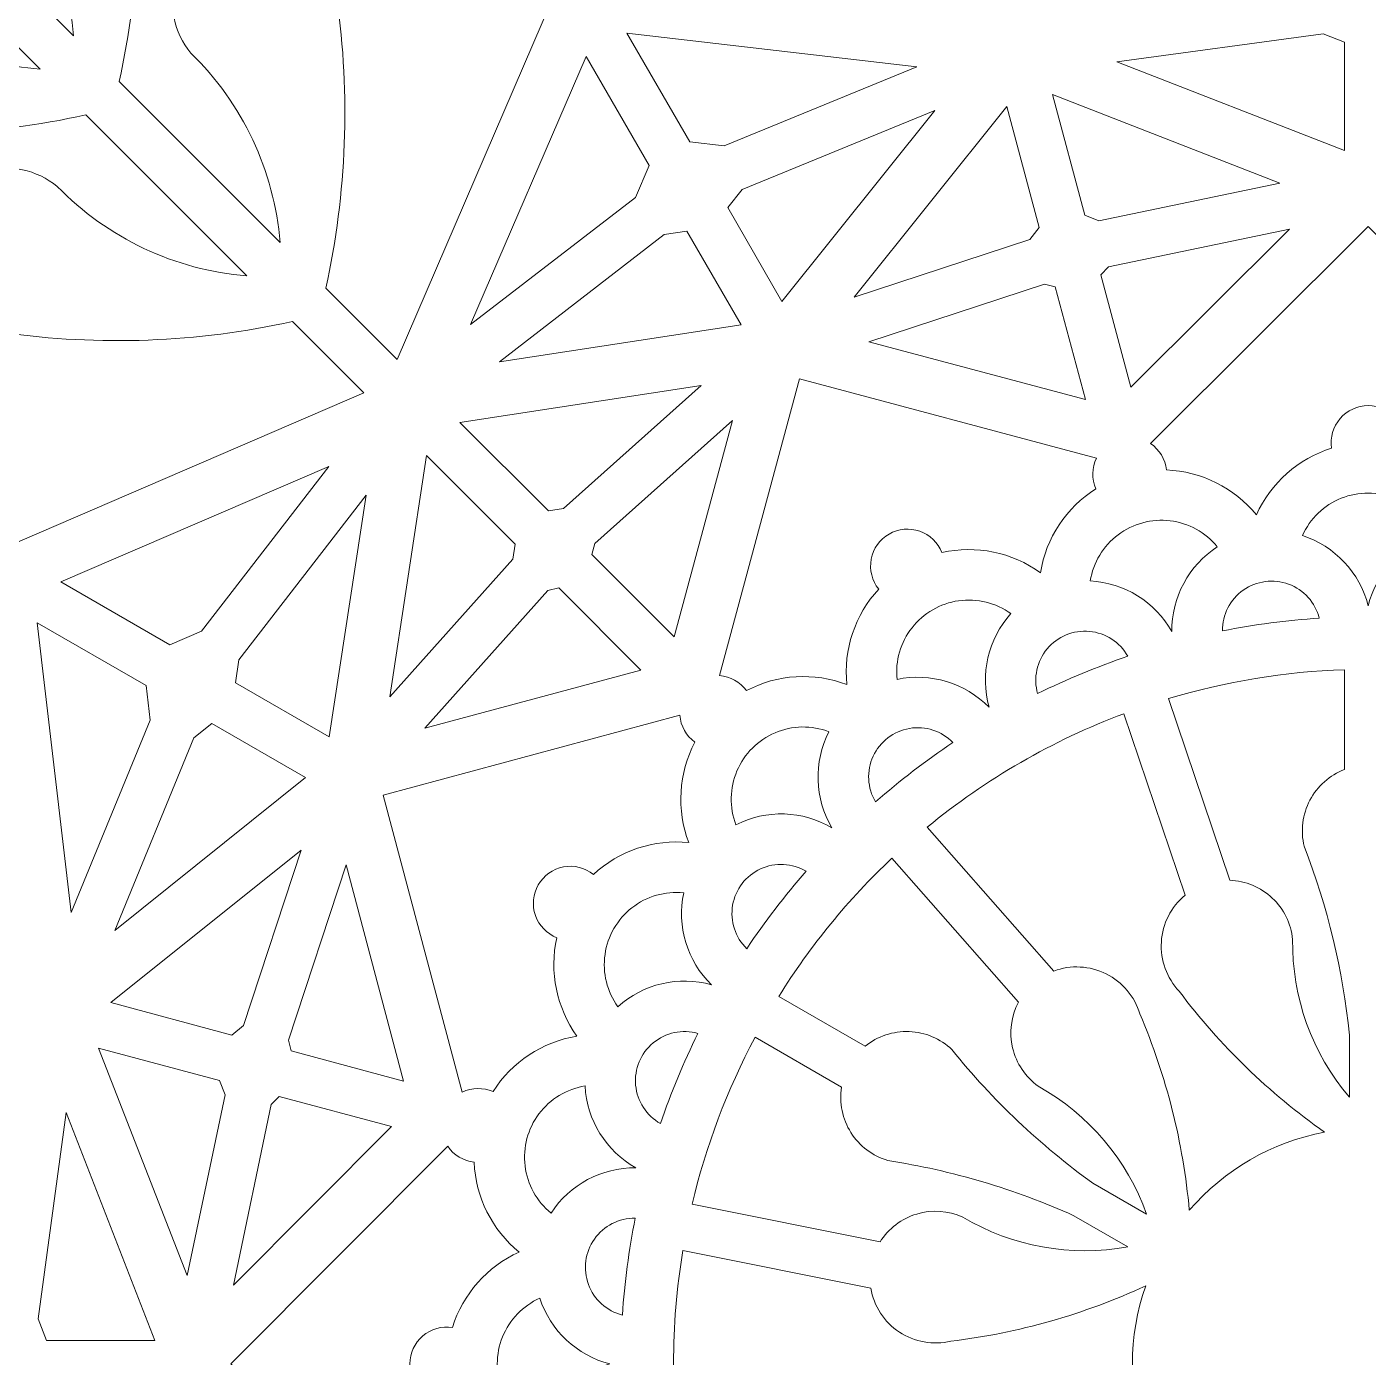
# Model space of a CAD drawing. Header units: centimetres. Extents: x -30.4 to 30.4, y -9.9 to 9.9.
# Drawn here: x -25.244 to -21.255, y 0.778 to 4.734 of the extents above; entities that cross this region are included whole.
import ezdxf

# ---------------------------------------------------------------- set-up
doc = ezdxf.new("R2010")
doc.units = ezdxf.units.CM
doc.header["$MEASUREMENT"] = 0
doc.layers.add('Layer 1', color=7, linetype='Continuous')

msp = doc.modelspace()

# ---------------------------------------------------------------- linework, layer by layer
at = {"layer": 'Layer 1', "color": 2, "lineweight": 9}
for points, knots in [([(-25.58387, 5.18581), (-25.52138, 5.46861), (-25.51024, 5.76035), (-25.55097, 6.0471), (-25.55097, 6.0471), (-25.55283, 6.11361), (-25.58167, 6.1765), (-25.63085, 6.2213), (-25.63085, 6.2213), (-25.68004, 6.2661), (-25.74534, 6.28896), (-25.81173, 6.28462), (-25.81173, 6.28462), (-25.81173, 6.28462), (-25.88923, 6.47521), (-25.88923, 6.47521), (-25.88923, 6.47521), (-25.79995, 6.4944), (-25.70693, 6.48565), (-25.62279, 6.45015), (-25.62279, 6.45015), (-25.63531, 6.54065), (-25.61967, 6.63281), (-25.57798, 6.71411), (-25.57798, 6.71411), (-25.57798, 6.71411), (-25.41401, 6.5898), (-25.41401, 6.5898), (-25.41401, 6.5898), (-25.43538, 6.52679), (-25.4302, 6.4578), (-25.39966, 6.3987), (-25.39966, 6.3987), (-25.36911, 6.33959), (-25.31583, 6.29546), (-25.25207, 6.27646), (-25.25207, 6.27646), (-24.98563, 6.1629), (-24.70095, 6.09816), (-24.4116, 6.08531), (-24.4116, 6.08531), (-24.4116, 6.08531), (-23.68023, 4.81855), (-23.68023, 4.81855), (-23.68023, 4.81855), (-23.68023, 4.81855), (-24.1431, 3.74504), (-24.1431, 3.74504), (-24.1431, 3.74504), (-24.1431, 3.74504), (-24.35494, 3.95688), (-24.35494, 3.95688), (-24.35494, 3.95688), (-24.29246, 4.23969), (-24.28132, 4.53143), (-24.32204, 4.81818), (-24.32204, 4.81818), (-24.32425, 4.89717), (-24.36443, 4.97023), (-24.42995, 5.0144), (-24.42995, 5.0144), (-24.49547, 5.05856), (-24.57827, 5.0684), (-24.65231, 5.04081), (-24.65231, 5.04081), (-24.72636, 5.01323), (-24.78254, 4.95161), (-24.80319, 4.87534), (-24.80319, 4.87534), (-24.82384, 4.79907), (-24.80641, 4.71752), (-24.7564, 4.65635), (-24.7564, 4.65635), (-24.60245, 4.50684), (-24.50803, 4.30652), (-24.49069, 4.09262), (-24.49069, 4.09262), (-24.49069, 4.09262), (-24.96941, 4.57134), (-24.96941, 4.57134), (-24.96941, 4.57134), (-24.90692, 4.85415), (-24.89578, 5.14589), (-24.93651, 5.43264), (-24.93651, 5.43264), (-24.93871, 5.51162), (-24.97889, 5.58469), (-25.04441, 5.62886), (-25.04441, 5.62886), (-25.10993, 5.67302), (-25.19274, 5.68286), (-25.26678, 5.65527), (-25.26678, 5.65527), (-25.34082, 5.62769), (-25.397, 5.56607), (-25.41765, 5.4898), (-25.41765, 5.4898), (-25.4383, 5.41353), (-25.42088, 5.33198), (-25.37086, 5.27081), (-25.37086, 5.27081), (-25.21692, 5.12131), (-25.12249, 4.92098), (-25.10515, 4.70709), (-25.10515, 4.70709), (-25.10515, 4.70709), (-25.58387, 5.18581), (-25.58387, 5.18581)], [0, 0, 0, 0, 0.0357143, 0.0357143, 0.0357143, 0.0357143, 0.0714286, 0.0714286, 0.0714286, 0.0714286, 0.1071429, 0.1071429, 0.1071429, 0.1071429, 0.1428571, 0.1428571, 0.1428571, 0.1428571, 0.1785714, 0.1785714, 0.1785714, 0.1785714, 0.2142857, 0.2142857, 0.2142857, 0.2142857, 0.25, 0.25, 0.25, 0.25, 0.2857143, 0.2857143, 0.2857143, 0.2857143, 0.3214286, 0.3214286, 0.3214286, 0.3214286, 0.3571429, 0.3571429, 0.3571429, 0.3571429, 0.3928571, 0.3928571, 0.3928571, 0.3928571, 0.4285714, 0.4285714, 0.4285714, 0.4285714, 0.4642857, 0.4642857, 0.4642857, 0.4642857, 0.5, 0.5, 0.5, 0.5, 0.5357143, 0.5357143, 0.5357143, 0.5357143, 0.5714286, 0.5714286, 0.5714286, 0.5714286, 0.6071429, 0.6071429, 0.6071429, 0.6071429, 0.6428571, 0.6428571, 0.6428571, 0.6428571, 0.6785714, 0.6785714, 0.6785714, 0.6785714, 0.7142857, 0.7142857, 0.7142857, 0.7142857, 0.75, 0.75, 0.75, 0.75, 0.7857143, 0.7857143, 0.7857143, 0.7857143, 0.8214286, 0.8214286, 0.8214286, 0.8214286, 0.8571429, 0.8571429, 0.8571429, 0.8571429, 0.8928571, 0.8928571, 0.8928571, 0.8928571, 0.9285714, 0.9285714, 0.9285714, 0.9285714, 1, 1, 1, 1]), ([(-26.58237, 3.91455), (-26.58237, 3.91455), (-25.31561, 3.18318), (-25.31561, 3.18318), (-25.31561, 3.18318), (-25.31561, 3.18318), (-24.2421, 3.64605), (-24.2421, 3.64605), (-24.2421, 3.64605), (-24.2421, 3.64605), (-24.45393, 3.85789), (-24.45393, 3.85789), (-24.45393, 3.85789), (-24.73674, 3.79541), (-25.02848, 3.78427), (-25.31524, 3.82499), (-25.31524, 3.82499), (-25.39422, 3.8272), (-25.46729, 3.86738), (-25.51145, 3.9329), (-25.51145, 3.9329), (-25.55562, 3.99842), (-25.56546, 4.08122), (-25.53787, 4.15526), (-25.53787, 4.15526), (-25.51028, 4.22931), (-25.44867, 4.28549), (-25.3724, 4.30614), (-25.3724, 4.30614), (-25.29613, 4.32679), (-25.21458, 4.30936), (-25.15341, 4.25935), (-25.15341, 4.25935), (-25.0039, 4.1054), (-24.80358, 4.01098), (-24.58968, 3.99364), (-24.58968, 3.99364), (-24.58968, 3.99364), (-25.0684, 4.47235), (-25.0684, 4.47235), (-25.0684, 4.47235), (-25.35121, 4.40987), (-25.64295, 4.39873), (-25.9297, 4.43946), (-25.9297, 4.43946), (-26.01257, 4.44177), (-26.08865, 4.48586), (-26.13186, 4.55662), (-26.13186, 4.55662), (-26.17507, 4.62738), (-26.17954, 4.71519), (-26.14374, 4.78997), (-26.14374, 4.78997), (-26.10794, 4.86475), (-26.03673, 4.91634), (-25.95452, 4.92705), (-25.95452, 4.92705), (-25.87231, 4.93777), (-25.79026, 4.90616), (-25.73649, 4.84306), (-25.73649, 4.84306), (-25.59057, 4.70701), (-25.40299, 4.62422), (-25.20414, 4.6081), (-25.20414, 4.6081), (-25.20414, 4.6081), (-25.68286, 5.08682), (-25.68286, 5.08682), (-25.68286, 5.08682), (-25.96567, 5.02433), (-26.25741, 5.01319), (-26.54416, 5.05392), (-26.54416, 5.05392), (-26.61067, 5.05578), (-26.67355, 5.08461), (-26.71836, 5.1338), (-26.71836, 5.1338), (-26.76316, 5.18298), (-26.78602, 5.24828), (-26.78168, 5.31466), (-26.78168, 5.31466), (-26.78168, 5.31466), (-26.97224, 5.3923), (-26.97224, 5.3923), (-26.97224, 5.3923), (-26.99147, 5.30298), (-26.98272, 5.20991), (-26.9472, 5.12574), (-26.9472, 5.12574), (-27.03766, 5.13826), (-27.12978, 5.12263), (-27.21105, 5.08099), (-27.21105, 5.08099), (-27.21105, 5.08099), (-27.08686, 4.91696), (-27.08686, 4.91696), (-27.08686, 4.91696), (-27.02386, 4.93833), (-26.95487, 4.93315), (-26.89576, 4.90261), (-26.89576, 4.90261), (-26.83665, 4.87206), (-26.79252, 4.81878), (-26.77352, 4.75502), (-26.77352, 4.75502), (-26.65996, 4.48858), (-26.59522, 4.2039), (-26.58237, 3.91455)], [0, 0, 0, 0, 0.0357143, 0.0357143, 0.0357143, 0.0357143, 0.0714286, 0.0714286, 0.0714286, 0.0714286, 0.1071429, 0.1071429, 0.1071429, 0.1071429, 0.1428571, 0.1428571, 0.1428571, 0.1428571, 0.1785714, 0.1785714, 0.1785714, 0.1785714, 0.2142857, 0.2142857, 0.2142857, 0.2142857, 0.25, 0.25, 0.25, 0.25, 0.2857143, 0.2857143, 0.2857143, 0.2857143, 0.3214286, 0.3214286, 0.3214286, 0.3214286, 0.3571429, 0.3571429, 0.3571429, 0.3571429, 0.3928571, 0.3928571, 0.3928571, 0.3928571, 0.4285714, 0.4285714, 0.4285714, 0.4285714, 0.4642857, 0.4642857, 0.4642857, 0.4642857, 0.5, 0.5, 0.5, 0.5, 0.5357143, 0.5357143, 0.5357143, 0.5357143, 0.5714286, 0.5714286, 0.5714286, 0.5714286, 0.6071429, 0.6071429, 0.6071429, 0.6071429, 0.6428571, 0.6428571, 0.6428571, 0.6428571, 0.6785714, 0.6785714, 0.6785714, 0.6785714, 0.7142857, 0.7142857, 0.7142857, 0.7142857, 0.75, 0.75, 0.75, 0.75, 0.7857143, 0.7857143, 0.7857143, 0.7857143, 0.8214286, 0.8214286, 0.8214286, 0.8214286, 0.8571429, 0.8571429, 0.8571429, 0.8571429, 0.8928571, 0.8928571, 0.8928571, 0.8928571, 0.9285714, 0.9285714, 0.9285714, 0.9285714, 1, 1, 1, 1]), ([(-23.16976, 4.37985), (-23.16976, 4.37985), (-22.59699, 4.61487), (-22.59699, 4.61487), (-22.59699, 4.61487), (-22.59699, 4.61487), (-23.45925, 4.71578), (-23.45925, 4.71578), (-23.45925, 4.71578), (-23.45925, 4.71578), (-23.27222, 4.39185), (-23.27222, 4.39185), (-23.27222, 4.39185), (-23.27222, 4.39185), (-23.16976, 4.37985), (-23.16976, 4.37985)], [0, 0, 0, 0, 0.2, 0.2, 0.2, 0.2, 0.4, 0.4, 0.4, 0.4, 0.6, 0.6, 0.6, 0.6, 1, 1, 1, 1]), ([(-21.32503, 4.68829), (-21.32503, 4.68829), (-21.38904, 4.71324), (-21.38904, 4.71324), (-21.38904, 4.71324), (-21.38904, 4.71324), (-22.00257, 4.63038), (-22.00257, 4.63038), (-22.00257, 4.63038), (-22.00257, 4.63038), (-21.32503, 4.36631), (-21.32503, 4.36631), (-21.32503, 4.36631), (-21.32503, 4.36631), (-21.32503, 4.68829), (-21.32503, 4.68829)], [0, 0, 0, 0, 0.2, 0.2, 0.2, 0.2, 0.4, 0.4, 0.4, 0.4, 0.6, 0.6, 0.6, 0.6, 1, 1, 1, 1]), ([(-23.92422, 3.84859), (-23.92422, 3.84859), (-23.43431, 4.22711), (-23.43431, 4.22711), (-23.43431, 4.22711), (-23.43431, 4.22711), (-23.39346, 4.32185), (-23.39346, 4.32185), (-23.39346, 4.32185), (-23.39346, 4.32185), (-23.58049, 4.64578), (-23.58049, 4.64578), (-23.58049, 4.64578), (-23.58049, 4.64578), (-23.92422, 3.84859), (-23.92422, 3.84859)], [0, 0, 0, 0, 0.2, 0.2, 0.2, 0.2, 0.4, 0.4, 0.4, 0.4, 0.6, 0.6, 0.6, 0.6, 1, 1, 1, 1]), ([(-22.05555, 4.15732), (-22.05555, 4.15732), (-22.09783, 4.1738), (-22.09783, 4.1738), (-22.09783, 4.1738), (-22.09783, 4.1738), (-22.19417, 4.53333), (-22.19417, 4.53333), (-22.19417, 4.53333), (-22.19417, 4.53333), (-21.51785, 4.26974), (-21.51785, 4.26974), (-21.51785, 4.26974), (-21.51785, 4.26974), (-22.05555, 4.15732), (-22.05555, 4.15732)], [0, 0, 0, 0, 0.2, 0.2, 0.2, 0.2, 0.4, 0.4, 0.4, 0.4, 0.6, 0.6, 0.6, 0.6, 1, 1, 1, 1]), ([(-22.54385, 4.48534), (-22.54385, 4.48534), (-23.11661, 4.25033), (-23.11661, 4.25033), (-23.11661, 4.25033), (-23.11661, 4.25033), (-23.15957, 4.19673), (-23.15957, 4.19673), (-23.15957, 4.19673), (-23.15957, 4.19673), (-22.99858, 3.91788), (-22.99858, 3.91788), (-22.99858, 3.91788), (-22.99858, 3.91788), (-22.54385, 4.48534), (-22.54385, 4.48534)], [0, 0, 0, 0, 0.2, 0.2, 0.2, 0.2, 0.4, 0.4, 0.4, 0.4, 0.6, 0.6, 0.6, 0.6, 1, 1, 1, 1]), ([(-22.78331, 3.93065), (-22.78331, 3.93065), (-22.26144, 4.10215), (-22.26144, 4.10215), (-22.26144, 4.10215), (-22.26144, 4.10215), (-22.23306, 4.13757), (-22.23306, 4.13757), (-22.23306, 4.13757), (-22.23306, 4.13757), (-22.3294, 4.4971), (-22.3294, 4.4971), (-22.3294, 4.4971), (-22.3294, 4.4971), (-22.78331, 3.93065), (-22.78331, 3.93065)], [0, 0, 0, 0, 0.2, 0.2, 0.2, 0.2, 0.4, 0.4, 0.4, 0.4, 0.6, 0.6, 0.6, 0.6, 1, 1, 1, 1]), ([(-23.34872, 4.11633), (-23.34872, 4.11633), (-23.83862, 3.73781), (-23.83862, 3.73781), (-23.83862, 3.73781), (-23.83862, 3.73781), (-23.11982, 3.84788), (-23.11982, 3.84788), (-23.11982, 3.84788), (-23.11982, 3.84788), (-23.28081, 4.12673), (-23.28081, 4.12673), (-23.28081, 4.12673), (-23.28081, 4.12673), (-23.34872, 4.11633), (-23.34872, 4.11633)], [0, 0, 0, 0, 0.2, 0.2, 0.2, 0.2, 0.4, 0.4, 0.4, 0.4, 0.6, 0.6, 0.6, 0.6, 1, 1, 1, 1]), ([(-22.05042, 3.99684), (-22.05042, 3.99684), (-22.0269, 4.02029), (-22.0269, 4.02029), (-22.0269, 4.02029), (-22.0269, 4.02029), (-21.4892, 4.1327), (-21.4892, 4.1327), (-21.4892, 4.1327), (-21.4892, 4.1327), (-21.96084, 3.66254), (-21.96084, 3.66254), (-21.96084, 3.66254), (-21.96084, 3.66254), (-22.05042, 3.99684), (-22.05042, 3.99684)], [0, 0, 0, 0, 0.2, 0.2, 0.2, 0.2, 0.4, 0.4, 0.4, 0.4, 0.6, 0.6, 0.6, 0.6, 1, 1, 1, 1]), ([(-20.92263, 3.28286), (-20.96541, 3.37797), (-21.04688, 3.4502), (-21.14643, 3.48127), (-21.14643, 3.48127), (-21.1416, 3.51293), (-21.15083, 3.54512), (-21.1717, 3.56942), (-21.1717, 3.56942), (-21.19257, 3.59371), (-21.22301, 3.60769), (-21.25503, 3.60769), (-21.25503, 3.60769), (-21.28706, 3.60769), (-21.31749, 3.59371), (-21.33836, 3.56942), (-21.33836, 3.56942), (-21.35924, 3.54512), (-21.36846, 3.51293), (-21.36364, 3.48127), (-21.36364, 3.48127), (-21.46319, 3.4502), (-21.54466, 3.37797), (-21.58744, 3.28286), (-21.58744, 3.28286), (-21.65338, 3.36365), (-21.75077, 3.41234), (-21.85497, 3.41659), (-21.85497, 3.41659), (-21.8585, 3.44839), (-21.87572, 3.47708), (-21.90213, 3.49514), (-21.90213, 3.49514), (-21.90213, 3.49514), (-21.25503, 4.14021), (-21.25503, 4.14021), (-21.25503, 4.14021), (-21.25503, 4.14021), (-20.60794, 3.49514), (-20.60794, 3.49514), (-20.60794, 3.49514), (-20.63435, 3.47708), (-20.65156, 3.44839), (-20.65509, 3.41659), (-20.65509, 3.41659), (-20.7593, 3.41234), (-20.85669, 3.36365), (-20.92263, 3.28286)], [0, 0, 0, 0, 0.0769231, 0.0769231, 0.0769231, 0.0769231, 0.1538462, 0.1538462, 0.1538462, 0.1538462, 0.2307692, 0.2307692, 0.2307692, 0.2307692, 0.3076923, 0.3076923, 0.3076923, 0.3076923, 0.3846154, 0.3846154, 0.3846154, 0.3846154, 0.4615385, 0.4615385, 0.4615385, 0.4615385, 0.5384615, 0.5384615, 0.5384615, 0.5384615, 0.6153846, 0.6153846, 0.6153846, 0.6153846, 0.6923077, 0.6923077, 0.6923077, 0.6923077, 0.7692308, 0.7692308, 0.7692308, 0.7692308, 0.8461538, 0.8461538, 0.8461538, 0.8461538, 1, 1, 1, 1]), ([(-22.21773, 3.96915), (-22.21773, 3.96915), (-22.7396, 3.79765), (-22.7396, 3.79765), (-22.7396, 3.79765), (-22.7396, 3.79765), (-22.09607, 3.6263), (-22.09607, 3.6263), (-22.09607, 3.6263), (-22.09607, 3.6263), (-22.18564, 3.96061), (-22.18564, 3.96061), (-22.18564, 3.96061), (-22.18564, 3.96061), (-22.21773, 3.96915), (-22.21773, 3.96915)], [0, 0, 0, 0, 0.2, 0.2, 0.2, 0.2, 0.4, 0.4, 0.4, 0.4, 0.6, 0.6, 0.6, 0.6, 1, 1, 1, 1]), ([(-22.71074, 3.06211), (-22.78142, 2.98543), (-22.81586, 2.88214), (-22.80535, 2.77838), (-22.80535, 2.77838), (-22.90285, 2.81538), (-23.01154, 2.80885), (-23.1039, 2.76043), (-23.1039, 2.76043), (-23.12286, 2.78621), (-23.15212, 2.80244), (-23.18402, 2.80488), (-23.18402, 2.80488), (-23.18402, 2.80488), (-22.94615, 3.68707), (-22.94615, 3.68707), (-22.94615, 3.68707), (-22.94615, 3.68707), (-22.06322, 3.45198), (-22.06322, 3.45198), (-22.06322, 3.45198), (-22.07705, 3.42313), (-22.07763, 3.38967), (-22.06478, 3.36037), (-22.06478, 3.36037), (-22.1529, 3.30458), (-22.2129, 3.21373), (-22.2296, 3.11079), (-22.2296, 3.11079), (-22.31421, 3.17177), (-22.42088, 3.19358), (-22.52263, 3.17072), (-22.52263, 3.17072), (-22.53428, 3.20055), (-22.55837, 3.22382), (-22.58859, 3.23442), (-22.58859, 3.23442), (-22.61881, 3.24502), (-22.65216, 3.24191), (-22.67989, 3.2259), (-22.67989, 3.2259), (-22.70763, 3.20988), (-22.72699, 3.18256), (-22.73292, 3.15109), (-22.73292, 3.15109), (-22.73885, 3.11961), (-22.73075, 3.08712), (-22.71074, 3.06211)], [0, 0, 0, 0, 0.0769231, 0.0769231, 0.0769231, 0.0769231, 0.1538462, 0.1538462, 0.1538462, 0.1538462, 0.2307692, 0.2307692, 0.2307692, 0.2307692, 0.3076923, 0.3076923, 0.3076923, 0.3076923, 0.3846154, 0.3846154, 0.3846154, 0.3846154, 0.4615385, 0.4615385, 0.4615385, 0.4615385, 0.5384615, 0.5384615, 0.5384615, 0.5384615, 0.6153846, 0.6153846, 0.6153846, 0.6153846, 0.6923077, 0.6923077, 0.6923077, 0.6923077, 0.7692308, 0.7692308, 0.7692308, 0.7692308, 0.8461538, 0.8461538, 0.8461538, 0.8461538, 1, 1, 1, 1]), ([(-23.23852, 3.66784), (-23.23852, 3.66784), (-23.64797, 3.30164), (-23.64797, 3.30164), (-23.64797, 3.30164), (-23.64797, 3.30164), (-23.69283, 3.29477), (-23.69283, 3.29477), (-23.69283, 3.29477), (-23.69283, 3.29477), (-23.95602, 3.55796), (-23.95602, 3.55796), (-23.95602, 3.55796), (-23.95602, 3.55796), (-23.23852, 3.66784), (-23.23852, 3.66784)], [0, 0, 0, 0, 0.2, 0.2, 0.2, 0.2, 0.4, 0.4, 0.4, 0.4, 0.6, 0.6, 0.6, 0.6, 1, 1, 1, 1]), ([(-23.14519, 3.56349), (-23.14519, 3.56349), (-23.55464, 3.19728), (-23.55464, 3.19728), (-23.55464, 3.19728), (-23.55464, 3.19728), (-23.56329, 3.16522), (-23.56329, 3.16522), (-23.56329, 3.16522), (-23.56329, 3.16522), (-23.31856, 2.92049), (-23.31856, 2.92049), (-23.31856, 2.92049), (-23.31856, 2.92049), (-23.14519, 3.56349), (-23.14519, 3.56349)], [0, 0, 0, 0, 0.2, 0.2, 0.2, 0.2, 0.4, 0.4, 0.4, 0.4, 0.6, 0.6, 0.6, 0.6, 1, 1, 1, 1]), ([(-24.1649, 2.74145), (-24.1649, 2.74145), (-23.7987, 3.15091), (-23.7987, 3.15091), (-23.7987, 3.15091), (-23.7987, 3.15091), (-23.79183, 3.19577), (-23.79183, 3.19577), (-23.79183, 3.19577), (-23.79183, 3.19577), (-24.05502, 3.45896), (-24.05502, 3.45896), (-24.05502, 3.45896), (-24.05502, 3.45896), (-24.1649, 2.74145), (-24.1649, 2.74145)], [0, 0, 0, 0, 0.2, 0.2, 0.2, 0.2, 0.4, 0.4, 0.4, 0.4, 0.6, 0.6, 0.6, 0.6, 1, 1, 1, 1]), ([(-24.72417, 2.93726), (-24.72417, 2.93726), (-24.34564, 3.42717), (-24.34564, 3.42717), (-24.34564, 3.42717), (-24.34564, 3.42717), (-25.14284, 3.08344), (-25.14284, 3.08344), (-25.14284, 3.08344), (-25.14284, 3.08344), (-24.8189, 2.89641), (-24.8189, 2.89641), (-24.8189, 2.89641), (-24.8189, 2.89641), (-24.72417, 2.93726), (-24.72417, 2.93726)], [0, 0, 0, 0, 0.2, 0.2, 0.2, 0.2, 0.4, 0.4, 0.4, 0.4, 0.6, 0.6, 0.6, 0.6, 1, 1, 1, 1]), ([(-21.05943, 3.22132), (-21.08215, 3.27185), (-21.12355, 3.31162), (-21.17494, 3.33231), (-21.17494, 3.33231), (-21.22633, 3.353), (-21.28374, 3.353), (-21.33513, 3.33231), (-21.33513, 3.33231), (-21.38652, 3.31162), (-21.42792, 3.27185), (-21.45064, 3.22132), (-21.45064, 3.22132), (-21.35396, 3.18995), (-21.28012, 3.11119), (-21.25503, 3.01268), (-21.25503, 3.01268), (-21.22995, 3.11119), (-21.15611, 3.18995), (-21.05943, 3.22132)], [0, 0, 0, 0, 0.1666667, 0.1666667, 0.1666667, 0.1666667, 0.3333333, 0.3333333, 0.3333333, 0.3333333, 0.5, 0.5, 0.5, 0.5, 0.6666667, 0.6666667, 0.6666667, 0.6666667, 1, 1, 1, 1]), ([(-24.61338, 2.85166), (-24.61338, 2.85166), (-24.23486, 3.34157), (-24.23486, 3.34157), (-24.23486, 3.34157), (-24.23486, 3.34157), (-24.34494, 2.62277), (-24.34494, 2.62277), (-24.34494, 2.62277), (-24.34494, 2.62277), (-24.62378, 2.78376), (-24.62378, 2.78376), (-24.62378, 2.78376), (-24.62378, 2.78376), (-24.61338, 2.85166), (-24.61338, 2.85166)], [0, 0, 0, 0, 0.2, 0.2, 0.2, 0.2, 0.4, 0.4, 0.4, 0.4, 0.6, 0.6, 0.6, 0.6, 1, 1, 1, 1]), ([(-21.83898, 2.93575), (-21.88865, 3.02428), (-21.9802, 3.0812), (-22.08157, 3.08659), (-22.08157, 3.08659), (-22.07273, 3.1413), (-22.04307, 3.19047), (-21.99878, 3.22379), (-21.99878, 3.22379), (-21.9545, 3.25711), (-21.89903, 3.272), (-21.84401, 3.26533), (-21.84401, 3.26533), (-21.789, 3.25866), (-21.7387, 3.23095), (-21.70366, 3.18801), (-21.70366, 3.18801), (-21.78875, 3.13266), (-21.84023, 3.03725), (-21.83898, 2.93575)], [0, 0, 0, 0, 0.1666667, 0.1666667, 0.1666667, 0.1666667, 0.3333333, 0.3333333, 0.3333333, 0.3333333, 0.5, 0.5, 0.5, 0.5, 0.6666667, 0.6666667, 0.6666667, 0.6666667, 1, 1, 1, 1]), ([(-21.68822, 2.9378), (-21.59321, 2.95669), (-21.49706, 2.96934), (-21.4004, 2.97567), (-21.4004, 2.97567), (-21.41227, 3.0223), (-21.44633, 3.06011), (-21.49148, 3.07675), (-21.49148, 3.07675), (-21.53663, 3.0934), (-21.58708, 3.08677), (-21.62638, 3.05901), (-21.62638, 3.05901), (-21.66569, 3.03125), (-21.68882, 2.98592), (-21.68822, 2.9378)], [0, 0, 0, 0, 0.2, 0.2, 0.2, 0.2, 0.4, 0.4, 0.4, 0.4, 0.6, 0.6, 0.6, 0.6, 1, 1, 1, 1]), ([(-24.06055, 2.64812), (-24.06055, 2.64812), (-23.69435, 3.05758), (-23.69435, 3.05758), (-23.69435, 3.05758), (-23.69435, 3.05758), (-23.66229, 3.06622), (-23.66229, 3.06622), (-23.66229, 3.06622), (-23.66229, 3.06622), (-23.41756, 2.8215), (-23.41756, 2.8215), (-23.41756, 2.8215), (-23.41756, 2.8215), (-24.06055, 2.64812), (-24.06055, 2.64812)], [0, 0, 0, 0, 0.2, 0.2, 0.2, 0.2, 0.4, 0.4, 0.4, 0.4, 0.6, 0.6, 0.6, 0.6, 1, 1, 1, 1]), ([(-22.38239, 2.71061), (-22.40992, 2.80846), (-22.38536, 2.91359), (-22.31731, 2.9891), (-22.31731, 2.9891), (-22.36225, 3.02149), (-22.41799, 3.03524), (-22.47284, 3.02746), (-22.47284, 3.02746), (-22.52769, 3.01968), (-22.57741, 2.99098), (-22.61157, 2.94736), (-22.61157, 2.94736), (-22.64573, 2.90375), (-22.6617, 2.84861), (-22.65611, 2.79349), (-22.65611, 2.79349), (-22.5567, 2.81466), (-22.45337, 2.78338), (-22.38239, 2.71061)], [0, 0, 0, 0, 0.1666667, 0.1666667, 0.1666667, 0.1666667, 0.3333333, 0.3333333, 0.3333333, 0.3333333, 0.5, 0.5, 0.5, 0.5, 0.6666667, 0.6666667, 0.6666667, 0.6666667, 1, 1, 1, 1]), ([(-25.11192, 2.09994), (-25.11192, 2.09994), (-24.87691, 2.6727), (-24.87691, 2.6727), (-24.87691, 2.6727), (-24.87691, 2.6727), (-24.88891, 2.77517), (-24.88891, 2.77517), (-24.88891, 2.77517), (-24.88891, 2.77517), (-25.21284, 2.96219), (-25.21284, 2.96219), (-25.21284, 2.96219), (-25.21284, 2.96219), (-25.11192, 2.09994), (-25.11192, 2.09994)], [0, 0, 0, 0, 0.2, 0.2, 0.2, 0.2, 0.4, 0.4, 0.4, 0.4, 0.6, 0.6, 0.6, 0.6, 1, 1, 1, 1]), ([(-22.238, 2.75124), (-22.15112, 2.79408), (-22.06153, 2.8312), (-21.9698, 2.86236), (-21.9698, 2.86236), (-21.99335, 2.90432), (-22.03604, 2.93201), (-22.08396, 2.9364), (-22.08396, 2.9364), (-22.13188, 2.94079), (-22.17889, 2.92131), (-22.20966, 2.88432), (-22.20966, 2.88432), (-22.24044, 2.84733), (-22.25103, 2.79756), (-22.238, 2.75124)], [0, 0, 0, 0, 0.2, 0.2, 0.2, 0.2, 0.4, 0.4, 0.4, 0.4, 0.6, 0.6, 0.6, 0.6, 1, 1, 1, 1]), ([(-21.44543, 2.29725), (-21.4565, 2.34347), (-21.45039, 2.39213), (-21.42824, 2.43418), (-21.42824, 2.43418), (-21.40609, 2.47623), (-21.36941, 2.50879), (-21.32504, 2.5258), (-21.32504, 2.5258), (-21.32504, 2.5258), (-21.32504, 2.82251), (-21.32504, 2.82251), (-21.32504, 2.82251), (-21.50265, 2.81649), (-21.67875, 2.78757), (-21.84896, 2.73648), (-21.84896, 2.73648), (-21.84896, 2.73648), (-21.66673, 2.19656), (-21.66673, 2.19656), (-21.66673, 2.19656), (-21.61954, 2.19468), (-21.57463, 2.17582), (-21.54024, 2.14344), (-21.54024, 2.14344), (-21.50586, 2.11107), (-21.48433, 2.06737), (-21.47962, 2.02038), (-21.47962, 2.02038), (-21.48213, 1.84872), (-21.42222, 1.68199), (-21.31103, 1.55118), (-21.31103, 1.55118), (-21.31103, 1.55118), (-21.31103, 1.73605), (-21.31103, 1.73605), (-21.31103, 1.73605), (-21.33038, 1.92831), (-21.37559, 2.11708), (-21.44543, 2.29725)], [0, 0, 0, 0, 0.0909091, 0.0909091, 0.0909091, 0.0909091, 0.1818182, 0.1818182, 0.1818182, 0.1818182, 0.2727273, 0.2727273, 0.2727273, 0.2727273, 0.3636364, 0.3636364, 0.3636364, 0.3636364, 0.4545455, 0.4545455, 0.4545455, 0.4545455, 0.5454545, 0.5454545, 0.5454545, 0.5454545, 0.6363636, 0.6363636, 0.6363636, 0.6363636, 0.7272727, 0.7272727, 0.7272727, 0.7272727, 0.8181818, 0.8181818, 0.8181818, 0.8181818, 1, 1, 1, 1]), ([(-23.66778, 2.02556), (-23.69065, 1.92381), (-23.66883, 1.81714), (-23.60785, 1.73254), (-23.60785, 1.73254), (-23.7108, 1.71583), (-23.80165, 1.65583), (-23.85743, 1.56771), (-23.85743, 1.56771), (-23.88674, 1.58056), (-23.92019, 1.57999), (-23.94904, 1.56615), (-23.94904, 1.56615), (-23.94904, 1.56615), (-24.18413, 2.44908), (-24.18413, 2.44908), (-24.18413, 2.44908), (-24.18413, 2.44908), (-23.30195, 2.68696), (-23.30195, 2.68696), (-23.30195, 2.68696), (-23.2995, 2.65505), (-23.28327, 2.6258), (-23.2575, 2.60684), (-23.2575, 2.60684), (-23.30592, 2.51447), (-23.31245, 2.40579), (-23.27545, 2.30828), (-23.27545, 2.30828), (-23.3792, 2.31879), (-23.48249, 2.28435), (-23.55918, 2.21367), (-23.55918, 2.21367), (-23.58419, 2.23368), (-23.61668, 2.24178), (-23.64815, 2.23586), (-23.64815, 2.23586), (-23.67963, 2.22993), (-23.70695, 2.21056), (-23.72296, 2.18283), (-23.72296, 2.18283), (-23.73897, 2.15509), (-23.74209, 2.12175), (-23.73148, 2.09153), (-23.73148, 2.09153), (-23.72088, 2.0613), (-23.69762, 2.03721), (-23.66778, 2.02556)], [0, 0, 0, 0, 0.0769231, 0.0769231, 0.0769231, 0.0769231, 0.1538462, 0.1538462, 0.1538462, 0.1538462, 0.2307692, 0.2307692, 0.2307692, 0.2307692, 0.3076923, 0.3076923, 0.3076923, 0.3076923, 0.3846154, 0.3846154, 0.3846154, 0.3846154, 0.4615385, 0.4615385, 0.4615385, 0.4615385, 0.5384615, 0.5384615, 0.5384615, 0.5384615, 0.6153846, 0.6153846, 0.6153846, 0.6153846, 0.6923077, 0.6923077, 0.6923077, 0.6923077, 0.7692308, 0.7692308, 0.7692308, 0.7692308, 0.8461538, 0.8461538, 0.8461538, 0.8461538, 1, 1, 1, 1]), ([(-22.18995, 1.92629), (-22.18995, 1.92629), (-22.56641, 2.35407), (-22.56641, 2.35407), (-22.56641, 2.35407), (-22.39132, 2.49793), (-22.19375, 2.612), (-21.98161, 2.6917), (-21.98161, 2.6917), (-21.98161, 2.6917), (-21.79938, 2.15179), (-21.79938, 2.15179), (-21.79938, 2.15179), (-21.84116, 2.11724), (-21.86676, 2.06692), (-21.87007, 2.0128), (-21.87007, 2.0128), (-21.87339, 1.95868), (-21.85412, 1.90561), (-21.81687, 1.86622), (-21.81687, 1.86622), (-21.69558, 1.70477), (-21.54976, 1.56332), (-21.38469, 1.44701), (-21.38469, 1.44701), (-21.54126, 1.41755), (-21.68314, 1.33564), (-21.78694, 1.21477), (-21.78694, 1.21477), (-21.80514, 1.41588), (-21.85472, 1.6129), (-21.93389, 1.79866), (-21.93389, 1.79866), (-21.94938, 1.85062), (-21.98571, 1.89383), (-22.03424, 1.91802), (-22.03424, 1.91802), (-22.08276, 1.94221), (-22.13914, 1.9452), (-22.18995, 1.92629)], [0, 0, 0, 0, 0.0909091, 0.0909091, 0.0909091, 0.0909091, 0.1818182, 0.1818182, 0.1818182, 0.1818182, 0.2727273, 0.2727273, 0.2727273, 0.2727273, 0.3636364, 0.3636364, 0.3636364, 0.3636364, 0.4545455, 0.4545455, 0.4545455, 0.4545455, 0.5454545, 0.5454545, 0.5454545, 0.5454545, 0.6363636, 0.6363636, 0.6363636, 0.6363636, 0.7272727, 0.7272727, 0.7272727, 0.7272727, 0.8181818, 0.8181818, 0.8181818, 0.8181818, 1, 1, 1, 1]), ([(-24.74739, 2.61956), (-24.74739, 2.61956), (-24.9824, 2.04679), (-24.9824, 2.04679), (-24.9824, 2.04679), (-24.9824, 2.04679), (-24.41494, 2.50152), (-24.41494, 2.50152), (-24.41494, 2.50152), (-24.41494, 2.50152), (-24.69378, 2.66251), (-24.69378, 2.66251), (-24.69378, 2.66251), (-24.69378, 2.66251), (-24.74739, 2.61956), (-24.74739, 2.61956)], [0, 0, 0, 0, 0.2, 0.2, 0.2, 0.2, 0.4, 0.4, 0.4, 0.4, 0.6, 0.6, 0.6, 0.6, 1, 1, 1, 1]), ([(-22.84964, 2.35201), (-22.93692, 2.40384), (-23.04467, 2.40737), (-23.13515, 2.36135), (-23.13515, 2.36135), (-23.15485, 2.41315), (-23.15374, 2.47056), (-23.13205, 2.52156), (-23.13205, 2.52156), (-23.11036, 2.57256), (-23.06977, 2.61318), (-23.01878, 2.63492), (-23.01878, 2.63492), (-22.9678, 2.65665), (-22.91039, 2.6578), (-22.85857, 2.63814), (-22.85857, 2.63814), (-22.90459, 2.54766), (-22.90148, 2.43929), (-22.84964, 2.35201)], [0, 0, 0, 0, 0.1666667, 0.1666667, 0.1666667, 0.1666667, 0.3333333, 0.3333333, 0.3333333, 0.3333333, 0.5, 0.5, 0.5, 0.5, 0.6666667, 0.6666667, 0.6666667, 0.6666667, 1, 1, 1, 1]), ([(-22.72011, 2.42917), (-22.64726, 2.49303), (-22.57032, 2.55205), (-22.48977, 2.60587), (-22.48977, 2.60587), (-22.52337, 2.64032), (-22.57177, 2.65603), (-22.6192, 2.64787), (-22.6192, 2.64787), (-22.66662, 2.63972), (-22.70699, 2.60874), (-22.72715, 2.56505), (-22.72715, 2.56505), (-22.74731, 2.52136), (-22.74468, 2.47054), (-22.72011, 2.42917)], [0, 0, 0, 0, 0.2, 0.2, 0.2, 0.2, 0.4, 0.4, 0.4, 0.4, 0.6, 0.6, 0.6, 0.6, 1, 1, 1, 1]), ([(-24.59921, 1.76439), (-24.59921, 1.76439), (-24.42771, 2.28626), (-24.42771, 2.28626), (-24.42771, 2.28626), (-24.42771, 2.28626), (-24.99415, 1.83234), (-24.99415, 1.83234), (-24.99415, 1.83234), (-24.99415, 1.83234), (-24.63463, 1.73601), (-24.63463, 1.73601), (-24.63463, 1.73601), (-24.63463, 1.73601), (-24.59921, 1.76439), (-24.59921, 1.76439)], [0, 0, 0, 0, 0.2, 0.2, 0.2, 0.2, 0.4, 0.4, 0.4, 0.4, 0.6, 0.6, 0.6, 0.6, 1, 1, 1, 1]), ([(-24.46621, 1.72068), (-24.46621, 1.72068), (-24.29471, 2.24255), (-24.29471, 2.24255), (-24.29471, 2.24255), (-24.29471, 2.24255), (-24.12336, 1.59901), (-24.12336, 1.59901), (-24.12336, 1.59901), (-24.12336, 1.59901), (-24.45766, 1.68859), (-24.45766, 1.68859), (-24.45766, 1.68859), (-24.45766, 1.68859), (-24.46621, 1.72068), (-24.46621, 1.72068)], [0, 0, 0, 0, 0.2, 0.2, 0.2, 0.2, 0.4, 0.4, 0.4, 0.4, 0.6, 0.6, 0.6, 0.6, 1, 1, 1, 1]), ([(-23.10294, 1.99271), (-23.04912, 2.07325), (-22.99009, 2.15019), (-22.92624, 2.22304), (-22.92624, 2.22304), (-22.96761, 2.24761), (-23.01843, 2.25024), (-23.06212, 2.23008), (-23.06212, 2.23008), (-23.10581, 2.20992), (-23.13678, 2.16955), (-23.14494, 2.12213), (-23.14494, 2.12213), (-23.1531, 2.07471), (-23.13739, 2.0263), (-23.10294, 1.99271)], [0, 0, 0, 0, 0.2, 0.2, 0.2, 0.2, 0.4, 0.4, 0.4, 0.4, 0.6, 0.6, 0.6, 0.6, 1, 1, 1, 1]), ([(-22.23603, 1.58367), (-22.27436, 1.61125), (-22.30144, 1.65174), (-22.31229, 1.6977), (-22.31229, 1.6977), (-22.32314, 1.74367), (-22.31701, 1.792), (-22.29505, 1.8338), (-22.29505, 1.8338), (-22.29505, 1.8338), (-22.67151, 2.26158), (-22.67151, 2.26158), (-22.67151, 2.26158), (-22.80087, 2.13972), (-22.91396, 2.00167), (-23.00798, 1.85086), (-23.00798, 1.85086), (-23.00798, 1.85086), (-22.7511, 1.70255), (-22.7511, 1.70255), (-22.7511, 1.70255), (-22.71418, 1.73255), (-22.6676, 1.74809), (-22.62007, 1.74627), (-22.62007, 1.74627), (-22.57253, 1.74446), (-22.52727, 1.72538), (-22.49275, 1.69264), (-22.49275, 1.69264), (-22.37159, 1.54192), (-22.23062, 1.40825), (-22.07367, 1.29527), (-22.07367, 1.29527), (-22.07367, 1.29527), (-21.91398, 1.20307), (-21.91398, 1.20307), (-21.91398, 1.20307), (-21.97167, 1.36477), (-22.08611, 1.50001), (-22.23603, 1.58367)], [0, 0, 0, 0, 0.0909091, 0.0909091, 0.0909091, 0.0909091, 0.1818182, 0.1818182, 0.1818182, 0.1818182, 0.2727273, 0.2727273, 0.2727273, 0.2727273, 0.3636364, 0.3636364, 0.3636364, 0.3636364, 0.4545455, 0.4545455, 0.4545455, 0.4545455, 0.5454545, 0.5454545, 0.5454545, 0.5454545, 0.6363636, 0.6363636, 0.6363636, 0.6363636, 0.7272727, 0.7272727, 0.7272727, 0.7272727, 0.8181818, 0.8181818, 0.8181818, 0.8181818, 1, 1, 1, 1]), ([(-23.48617, 1.82024), (-23.41065, 1.88829), (-23.30552, 1.91286), (-23.20768, 1.88533), (-23.20768, 1.88533), (-23.28044, 1.9563), (-23.31173, 2.05963), (-23.29056, 2.15905), (-23.29056, 2.15905), (-23.34568, 2.16463), (-23.40082, 2.14866), (-23.44443, 2.1145), (-23.44443, 2.1145), (-23.48805, 2.08034), (-23.51675, 2.03062), (-23.52453, 1.97577), (-23.52453, 1.97577), (-23.53231, 1.92092), (-23.51856, 1.86519), (-23.48617, 1.82024)], [0, 0, 0, 0, 0.1666667, 0.1666667, 0.1666667, 0.1666667, 0.3333333, 0.3333333, 0.3333333, 0.3333333, 0.5, 0.5, 0.5, 0.5, 0.6666667, 0.6666667, 0.6666667, 0.6666667, 1, 1, 1, 1]), ([(-23.35942, 1.47273), (-23.32827, 1.56446), (-23.29115, 1.65405), (-23.2483, 1.74093), (-23.2483, 1.74093), (-23.29463, 1.75397), (-23.34439, 1.74337), (-23.38139, 1.71259), (-23.38139, 1.71259), (-23.41838, 1.68182), (-23.43785, 1.63481), (-23.43347, 1.58689), (-23.43347, 1.58689), (-23.42908, 1.53897), (-23.40139, 1.49628), (-23.35942, 1.47273)], [0, 0, 0, 0, 0.2, 0.2, 0.2, 0.2, 0.4, 0.4, 0.4, 0.4, 0.6, 0.6, 0.6, 0.6, 1, 1, 1, 1]), ([(-22.70674, 1.12073), (-22.68152, 1.16065), (-22.64272, 1.19012), (-22.5975, 1.20371), (-22.5975, 1.20371), (-22.55227, 1.2173), (-22.50366, 1.21409), (-22.46061, 1.19468), (-22.46061, 1.19468), (-22.3132, 1.10668), (-22.13886, 1.07519), (-21.96998, 1.10608), (-21.96998, 1.10608), (-21.96998, 1.10608), (-22.13008, 1.19851), (-22.13008, 1.19851), (-22.13008, 1.19851), (-22.30626, 1.27789), (-22.49234, 1.33312), (-22.68329, 1.36272), (-22.68329, 1.36272), (-22.72885, 1.37624), (-22.76794, 1.40587), (-22.79328, 1.44607), (-22.79328, 1.44607), (-22.81862, 1.48628), (-22.82848, 1.53432), (-22.82102, 1.58126), (-22.82102, 1.58126), (-22.82102, 1.58126), (-23.07798, 1.72962), (-23.07798, 1.72962), (-23.07798, 1.72962), (-23.16158, 1.57279), (-23.22458, 1.40582), (-23.26544, 1.23286), (-23.26544, 1.23286), (-23.26544, 1.23286), (-22.70674, 1.12073), (-22.70674, 1.12073)], [0, 0, 0, 0, 0.0909091, 0.0909091, 0.0909091, 0.0909091, 0.1818182, 0.1818182, 0.1818182, 0.1818182, 0.2727273, 0.2727273, 0.2727273, 0.2727273, 0.3636364, 0.3636364, 0.3636364, 0.3636364, 0.4545455, 0.4545455, 0.4545455, 0.4545455, 0.5454545, 0.5454545, 0.5454545, 0.5454545, 0.6363636, 0.6363636, 0.6363636, 0.6363636, 0.7272727, 0.7272727, 0.7272727, 0.7272727, 0.8181818, 0.8181818, 0.8181818, 0.8181818, 1, 1, 1, 1]), ([(-24.65438, 1.55849), (-24.65438, 1.55849), (-24.76679, 1.02079), (-24.76679, 1.02079), (-24.76679, 1.02079), (-24.76679, 1.02079), (-25.03039, 1.69711), (-25.03039, 1.69711), (-25.03039, 1.69711), (-25.03039, 1.69711), (-24.67086, 1.60078), (-24.67086, 1.60078), (-24.67086, 1.60078), (-24.67086, 1.60078), (-24.65438, 1.55849), (-24.65438, 1.55849)], [0, 0, 0, 0, 0.2, 0.2, 0.2, 0.2, 0.4, 0.4, 0.4, 0.4, 0.6, 0.6, 0.6, 0.6, 1, 1, 1, 1]), ([(-23.43303, 1.34114), (-23.53453, 1.34239), (-23.6296, 1.29157), (-23.68495, 1.20648), (-23.68495, 1.20648), (-23.72791, 1.24149), (-23.75566, 1.29176), (-23.76237, 1.34678), (-23.76237, 1.34678), (-23.76909, 1.40179), (-23.75425, 1.45727), (-23.72096, 1.50158), (-23.72096, 1.50158), (-23.68767, 1.54589), (-23.63853, 1.5756), (-23.58383, 1.58447), (-23.58383, 1.58447), (-23.57844, 1.48311), (-23.52156, 1.39081), (-23.43303, 1.34114)], [0, 0, 0, 0, 0.1666667, 0.1666667, 0.1666667, 0.1666667, 0.3333333, 0.3333333, 0.3333333, 0.3333333, 0.5, 0.5, 0.5, 0.5, 0.6666667, 0.6666667, 0.6666667, 0.6666667, 1, 1, 1, 1]), ([(-24.51734, 1.52984), (-24.51734, 1.52984), (-24.62975, 0.99214), (-24.62975, 0.99214), (-24.62975, 0.99214), (-24.62975, 0.99214), (-24.15959, 1.46378), (-24.15959, 1.46378), (-24.15959, 1.46378), (-24.15959, 1.46378), (-24.4939, 1.55336), (-24.4939, 1.55336), (-24.4939, 1.55336), (-24.4939, 1.55336), (-24.51734, 1.52984), (-24.51734, 1.52984)], [0, 0, 0, 0, 0.2, 0.2, 0.2, 0.2, 0.4, 0.4, 0.4, 0.4, 0.6, 0.6, 0.6, 0.6, 1, 1, 1, 1]), ([(-25.21029, 0.89198), (-25.21029, 0.89198), (-25.12744, 1.50552), (-25.12744, 1.50552), (-25.12744, 1.50552), (-25.12744, 1.50552), (-24.86337, 0.82798), (-24.86337, 0.82798), (-24.86337, 0.82798), (-24.86337, 0.82798), (-25.18535, 0.82798), (-25.18535, 0.82798), (-25.18535, 0.82798), (-25.18535, 0.82798), (-25.21029, 0.89198), (-25.21029, 0.89198)], [0, 0, 0, 0, 0.2, 0.2, 0.2, 0.2, 0.4, 0.4, 0.4, 0.4, 0.6, 0.6, 0.6, 0.6, 1, 1, 1, 1]), ([(-23.97833, 0.64936), (-23.94726, 0.54981), (-23.87503, 0.46834), (-23.77992, 0.42556), (-23.77992, 0.42556), (-23.86072, 0.35962), (-23.9094, 0.26223), (-23.91365, 0.15803), (-23.91365, 0.15803), (-23.94545, 0.1545), (-23.97414, 0.13728), (-23.9922, 0.11086), (-23.9922, 0.11086), (-23.9922, 0.11086), (-24.63727, 0.75797), (-24.63727, 0.75797), (-24.63727, 0.75797), (-24.63727, 0.75797), (-23.9922, 1.40507), (-23.9922, 1.40507), (-23.9922, 1.40507), (-23.97414, 1.37866), (-23.94545, 1.36144), (-23.91365, 1.35791), (-23.91365, 1.35791), (-23.9094, 1.2537), (-23.86072, 1.15631), (-23.77992, 1.09037), (-23.77992, 1.09037), (-23.87503, 1.0476), (-23.94726, 0.96612), (-23.97833, 0.86657), (-23.97833, 0.86657), (-24.01, 0.8714), (-24.04219, 0.86217), (-24.06648, 0.8413), (-24.06648, 0.8413), (-24.09077, 0.82043), (-24.10475, 0.78999), (-24.10475, 0.75797), (-24.10475, 0.75797), (-24.10475, 0.72594), (-24.09077, 0.69551), (-24.06648, 0.67464), (-24.06648, 0.67464), (-24.04219, 0.65377), (-24.01, 0.64454), (-23.97833, 0.64936)], [0, 0, 0, 0, 0.0769231, 0.0769231, 0.0769231, 0.0769231, 0.1538462, 0.1538462, 0.1538462, 0.1538462, 0.2307692, 0.2307692, 0.2307692, 0.2307692, 0.3076923, 0.3076923, 0.3076923, 0.3076923, 0.3846154, 0.3846154, 0.3846154, 0.3846154, 0.4615385, 0.4615385, 0.4615385, 0.4615385, 0.5384615, 0.5384615, 0.5384615, 0.5384615, 0.6153846, 0.6153846, 0.6153846, 0.6153846, 0.6923077, 0.6923077, 0.6923077, 0.6923077, 0.7692308, 0.7692308, 0.7692308, 0.7692308, 0.8461538, 0.8461538, 0.8461538, 0.8461538, 1, 1, 1, 1]), ([(-23.47274, 0.90333), (-23.4664, 0.99999), (-23.45375, 1.09614), (-23.43487, 1.19116), (-23.43487, 1.19116), (-23.48299, 1.19175), (-23.52832, 1.16862), (-23.55607, 1.12932), (-23.55607, 1.12932), (-23.58383, 1.09001), (-23.59047, 1.03956), (-23.57382, 0.99441), (-23.57382, 0.99441), (-23.55717, 0.94927), (-23.51937, 0.9152), (-23.47274, 0.90333)], [0, 0, 0, 0, 0.2, 0.2, 0.2, 0.2, 0.4, 0.4, 0.4, 0.4, 0.6, 0.6, 0.6, 0.6, 1, 1, 1, 1]), ([(-22.49573, 0.6904), (-22.54847, 0.70297), (-22.60406, 0.69311), (-22.64927, 0.66318), (-22.64927, 0.66318), (-22.69448, 0.63325), (-22.72526, 0.58593), (-22.73429, 0.53247), (-22.73429, 0.53247), (-22.73429, 0.53247), (-23.29299, 0.42033), (-23.29299, 0.42033), (-23.29299, 0.42033), (-23.33003, 0.6439), (-23.33003, 0.87203), (-23.29299, 1.0956), (-23.29299, 1.0956), (-23.29299, 1.0956), (-22.73429, 0.98347), (-22.73429, 0.98347), (-22.73429, 0.98347), (-22.72526, 0.93001), (-22.69448, 0.88268), (-22.64927, 0.85275), (-22.64927, 0.85275), (-22.60406, 0.82282), (-22.54847, 0.81296), (-22.49573, 0.82553), (-22.49573, 0.82553), (-22.29527, 0.84984), (-22.09985, 0.90541), (-21.91659, 0.99021), (-21.91659, 0.99021), (-21.96937, 0.83988), (-21.96937, 0.67605), (-21.91659, 0.52572), (-21.91659, 0.52572), (-22.09985, 0.61052), (-22.29527, 0.66609), (-22.49573, 0.6904)], [0, 0, 0, 0, 0.0909091, 0.0909091, 0.0909091, 0.0909091, 0.1818182, 0.1818182, 0.1818182, 0.1818182, 0.2727273, 0.2727273, 0.2727273, 0.2727273, 0.3636364, 0.3636364, 0.3636364, 0.3636364, 0.4545455, 0.4545455, 0.4545455, 0.4545455, 0.5454545, 0.5454545, 0.5454545, 0.5454545, 0.6363636, 0.6363636, 0.6363636, 0.6363636, 0.7272727, 0.7272727, 0.7272727, 0.7272727, 0.8181818, 0.8181818, 0.8181818, 0.8181818, 1, 1, 1, 1]), ([(-23.71839, 0.56236), (-23.68701, 0.65904), (-23.60826, 0.73289), (-23.50975, 0.75797), (-23.50975, 0.75797), (-23.60826, 0.78305), (-23.68701, 0.85689), (-23.71839, 0.95357), (-23.71839, 0.95357), (-23.76891, 0.93085), (-23.80869, 0.88946), (-23.82937, 0.83806), (-23.82937, 0.83806), (-23.85006, 0.78667), (-23.85006, 0.72926), (-23.82937, 0.67787), (-23.82937, 0.67787), (-23.80869, 0.62648), (-23.76891, 0.58508), (-23.71839, 0.56236)], [0, 0, 0, 0, 0.1666667, 0.1666667, 0.1666667, 0.1666667, 0.3333333, 0.3333333, 0.3333333, 0.3333333, 0.5, 0.5, 0.5, 0.5, 0.6666667, 0.6666667, 0.6666667, 0.6666667, 1, 1, 1, 1])]:
    msp.add_open_spline(points, degree=3, knots=knots, dxfattribs=at)

doc.saveas('drawing.dxf')
